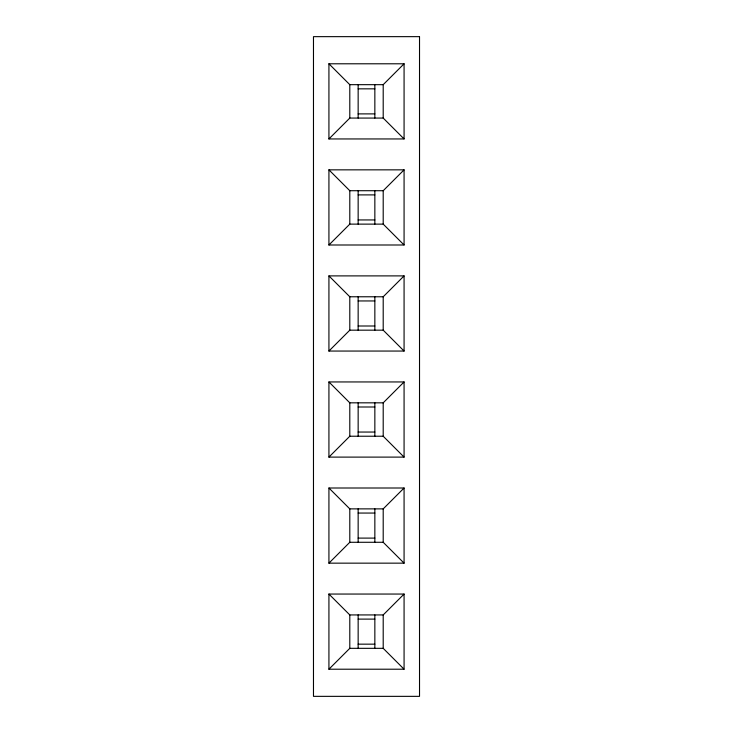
<?xml version="1.0" encoding="UTF-8"?>
<svg xmlns="http://www.w3.org/2000/svg" width="733" height="733" viewBox="0 0 733 733"><rect width="100%" height="100%" fill="white"/><g stroke="black" fill="none" stroke-linecap="round" stroke-linejoin="round"><path stroke-width="1.1" d="M328.925 138.949L349.797 118.068L383.203 118.068L404.075 138.949L328.925 138.949L328.925 63.789L404.075 63.789L404.075 138.949M383.203 118.068L383.203 84.671L404.075 63.789M328.925 244.996L349.797 224.124L383.203 224.124L404.075 244.996L328.925 244.996L328.925 169.845L404.075 169.845L404.075 244.996M383.203 224.124L383.203 190.717L404.075 169.845M328.925 351.052L349.797 330.171L349.797 296.773L328.925 275.892L404.075 275.892L404.075 351.052L328.925 351.052L328.925 275.892M349.797 296.773L383.203 296.773L404.075 275.892M328.925 457.108L349.797 436.227L349.797 402.829L328.925 381.948L404.075 381.948L404.075 457.108L328.925 457.108L328.925 381.948M349.797 402.829L383.203 402.829L404.075 381.948M328.925 563.155L349.797 542.283L349.797 508.876L328.925 488.004L328.925 563.155L404.075 563.155L404.075 488.004L328.925 488.004M349.797 508.876L383.203 508.876L404.075 488.004M328.925 669.211L349.797 648.329L383.203 648.329L404.075 669.211L404.075 594.051L328.925 594.051L328.925 669.211L404.075 669.211M328.925 594.051L349.797 614.932L383.203 614.932L404.075 594.051M328.925 63.789L349.797 84.671L383.203 84.671M358.153 88.84L374.847 88.84M358.153 113.89L374.847 113.89M328.925 169.845L349.797 190.717L383.203 190.717M358.153 194.896L374.847 194.896M358.153 219.946L374.847 219.946M358.153 300.951L374.847 300.951M358.153 326.002L374.847 326.002M349.797 330.171L383.203 330.171L404.075 351.052M358.153 406.998L374.847 406.998M358.153 432.049L374.847 432.049M349.797 436.227L383.203 436.227L404.075 457.108M358.153 513.054L374.847 513.054M358.153 538.104L374.847 538.104M349.797 542.283L383.203 542.283L404.075 563.155M358.153 619.11L374.847 619.11M358.153 644.16L374.847 644.16M383.203 296.773L383.203 330.171M383.203 402.829L383.203 436.227M383.203 508.876L383.203 542.283M383.203 614.932L383.203 648.329M374.847 84.671L374.847 118.068M374.847 190.717L374.847 224.124M374.847 296.773L374.847 330.171M374.847 402.829L374.847 436.227M374.847 508.876L374.847 542.283M374.847 614.932L374.847 648.329M358.153 84.671L358.153 118.068M358.153 190.717L358.153 224.124M358.153 296.773L358.153 330.171M358.153 402.829L358.153 436.227M358.153 508.876L358.153 542.283M358.153 614.932L358.153 648.329M349.797 84.671L349.797 118.068M349.797 190.717L349.797 224.124M349.797 614.932L349.797 648.329M419.523 36.65L313.477 36.65L313.477 696.35L419.523 696.35L419.523 36.65"/></g></svg>
